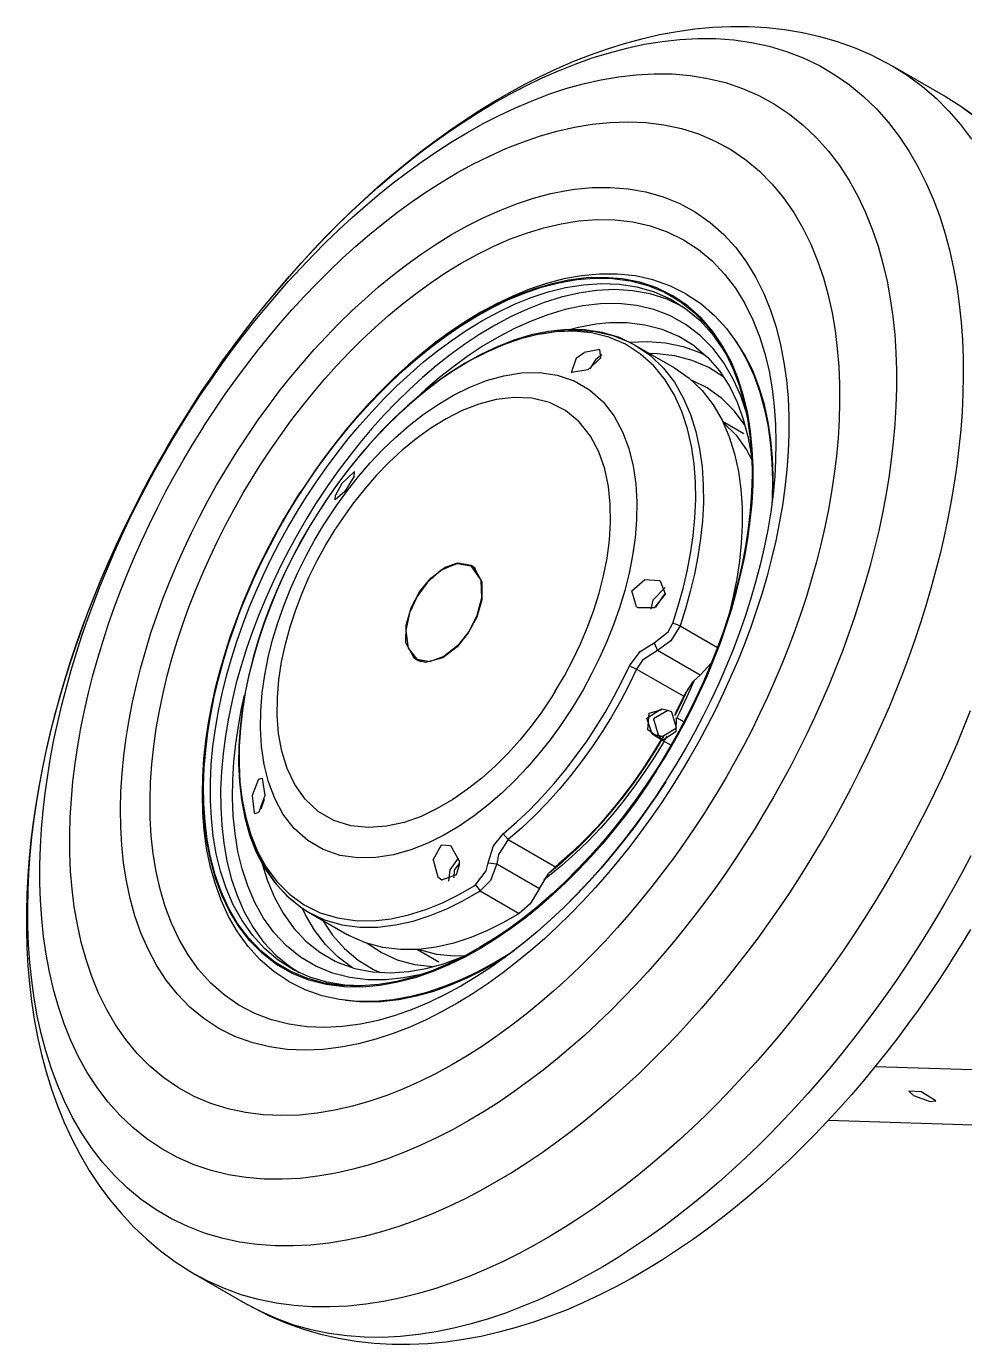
# Model space of a CAD drawing. Header units: millimetres. Extents: x -912 to 1332, y -1066 to 1362.
# Drawn here: x -912.1 to -651.2, y 598.4 to 965 of the extents above; entities that cross this region are included whole.
import ezdxf

# ---------------------------------------------------------------- set-up
doc = ezdxf.new("R2010")
doc.units = ezdxf.units.MM
doc.layers.add('IsoView', color=7, linetype='CONTINUOUS')

msp = doc.modelspace()

# ---------------------------------------------------------------- linework, layer by layer
at = {"layer": 'IsoView'}
for p, q in [((-671.17, 953.92), (-656.53, 945.46)), ((-742.7, 876.28), (-731.89, 870.04)), ((-718.53, 855.22), (-712.58, 851.79)), ((-788.53, 814.98), (-787.47, 814.37)), ((-730.36, 798.31), (-719.92, 792.28)), ((-803.53, 789), (-802.47, 788.39)), ((-724.76, 784.59), (-736.59, 791.42)), ((-742.44, 786.26), (-729.33, 778.69)), ((-778.14, 738.87), (-765.02, 731.29)), ((-781.29, 732.07), (-769.46, 725.23)), ((-785.92, 724.53), (-775.12, 718.29)), ((-833.7, 718.66), (-822.89, 712.42)), ((-803.38, 708.26), (-797.43, 704.82)), ((-583.32, 672.61), (-676.13, 675.66)), ((-638.84, 659.03), (-689.18, 660.69)), ((-865.17, 617.9), (-850.53, 609.44))]:
    msp.add_line(p, q, dxfattribs=at)
for points in [[(-865.94, 859.51), (-863.21, 863.7), (-860.41, 867.84), (-857.55, 871.94), (-854.62, 875.99), (-851.62, 879.99), (-848.56, 883.95), (-845.44, 887.85), (-842.25, 891.7), (-838.99, 895.5), (-835.67, 899.24), (-832.29, 902.91), (-828.84, 906.53), (-825.32, 910.09), (-821.74, 913.57), (-818.09, 916.99), (-814.37, 920.34), (-810.59, 923.61), (-806.74, 926.8), (-802.82, 929.9), (-798.84, 932.92), (-794.78, 935.85), (-790.66, 938.68), (-786.47, 941.41), (-782.21, 944.03), (-777.89, 946.54), (-773.49, 948.92), (-769.03, 951.18), (-764.51, 953.31), (-759.92, 955.29), (-755.26, 957.11), (-750.55, 958.78), (-745.78, 960.27), (-740.95, 961.58), (-736.08, 962.7), (-731.16, 963.61), (-726.21, 964.31), (-721.24, 964.78), (-716.24, 965.01), (-711.24, 964.98), (-706.25, 964.7), (-701.28, 964.15), (-696.35, 963.32), (-691.48, 962.21), (-686.68, 960.81), (-681.97, 959.12), (-677.38, 957.15), (-672.92, 954.9), (-671.17, 953.92)], [(-865.95, 859.49), (-863.22, 863.68), (-860.42, 867.82), (-857.56, 871.92), (-854.63, 875.97), (-851.63, 879.98), (-848.57, 883.93), (-845.44, 887.83), (-842.25, 891.68), (-838.99, 895.47), (-835.67, 899.21), (-832.28, 902.88), (-828.82, 906.5), (-825.3, 910.04), (-821.71, 913.52), (-818.05, 916.93), (-814.33, 920.27), (-810.53, 923.52), (-806.67, 926.7), (-802.74, 929.79), (-798.74, 932.78), (-794.66, 935.68), (-790.52, 938.48), (-786.3, 941.16), (-782.01, 943.73), (-777.65, 946.18), (-773.22, 948.49), (-768.71, 950.66), (-764.14, 952.68), (-759.5, 954.53), (-754.78, 956.21), (-750.01, 957.69), (-745.17, 958.96), (-740.29, 960.01), (-735.35, 960.82), (-730.38, 961.37), (-725.39, 961.63), (-720.39, 961.59), (-715.41, 961.23), (-710.46, 960.53), (-705.57, 959.47), (-700.78, 958.05), (-696.11, 956.25), (-691.61, 954.09), (-687.29, 951.57), (-683.19, 948.7), (-679.34, 945.52), (-675.75, 942.05), (-672.42, 938.31), (-669.38, 934.35), (-666.6, 930.19), (-664.11, 925.86), (-661.87, 921.39), (-659.89, 916.8), (-658.15, 912.11), (-656.65, 907.34), (-655.36, 902.51), (-654.28, 897.63), (-653.4, 892.71), (-652.71, 887.75), (-652.19, 882.78), (-651.84, 877.79), (-651.65, 872.8), (-651.6, 867.8), (-651.7, 862.8), (-651.94, 857.81), (-652.3, 852.82), (-652.79, 847.84), (-653.4, 842.88), (-654.12, 837.93), (-654.95, 833), (-655.89, 828.09), (-656.93, 823.2), (-658.06, 818.33), (-659.29, 813.48), (-660.62, 808.66), (-662.03, 803.87), (-663.53, 799.1), (-665.11, 794.35), (-666.78, 789.64), (-668.52, 784.96), (-670.35, 780.3), (-672.25, 775.68), (-674.23, 771.09), (-676.28, 766.53), (-678.41, 762), (-680.61, 757.51), (-682.88, 753.05), (-685.22, 748.64), (-687.63, 744.25), (-690.1, 739.91), (-692.65, 735.61), (-695.26, 731.34), (-697.42, 727.93)], [(-671.17, 953.92), (-666.94, 951.25), (-662.93, 948.27), (-659.15, 945), (-655.63, 941.45), (-652.36, 937.67), (-649.35, 933.67)], [(-866.42, 858.32), (-863.69, 862.5), (-860.88, 866.64), (-858, 870.73), (-855.05, 874.76), (-852.02, 878.75), (-848.93, 882.67), (-845.76, 886.54), (-842.53, 890.35), (-839.22, 894.1), (-835.84, 897.78), (-832.38, 901.4), (-828.86, 904.94), (-825.25, 908.41), (-821.58, 911.8), (-817.83, 915.11), (-814.01, 918.33), (-810.11, 921.46), (-806.13, 924.5), (-802.08, 927.42), (-797.95, 930.24), (-793.74, 932.94), (-789.45, 935.51), (-785.09, 937.95), (-780.64, 940.24), (-776.12, 942.37), (-771.52, 944.33), (-766.85, 946.11), (-762.1, 947.68), (-757.29, 949.03), (-752.42, 950.15), (-747.49, 951), (-742.52, 951.57), (-737.53, 951.84), (-732.53, 951.77), (-727.55, 951.35), (-722.62, 950.55), (-717.76, 949.36), (-713.02, 947.77), (-708.44, 945.77), (-704.05, 943.38), (-699.9, 940.6), (-696, 937.48), (-692.38, 934.03), (-689.06, 930.29), (-686.04, 926.31), (-683.32, 922.11), (-680.9, 917.74), (-678.76, 913.22), (-676.9, 908.58), (-675.29, 903.84), (-673.93, 899.03), (-672.8, 894.16), (-671.89, 889.25), (-671.19, 884.3), (-670.67, 879.32), (-670.34, 874.34), (-670.18, 869.34), (-670.18, 864.34), (-670.33, 859.34), (-670.63, 854.35), (-671.07, 849.37), (-671.63, 844.4), (-672.33, 839.45), (-673.14, 834.52), (-674.07, 829.61), (-675.12, 824.72), (-676.26, 819.85), (-677.52, 815.01), (-678.87, 810.19), (-680.32, 805.41), (-681.86, 800.65), (-683.49, 795.93), (-685.21, 791.23), (-687.02, 786.57), (-688.91, 781.94), (-690.89, 777.35), (-692.94, 772.79), (-695.08, 768.27), (-697.3, 763.79), (-699.59, 759.35), (-701.96, 754.94), (-704.4, 750.58), (-706.92, 746.26), (-709.51, 741.98), (-712.11, 737.86)], [(-656.53, 945.46), (-652.28, 942.83), (-648.2, 939.94)], [(-656.53, 945.46), (-652.3, 942.8), (-648.28, 939.82)], [(-862.37, 854.39), (-859.63, 858.57), (-856.81, 862.7), (-853.91, 866.78), (-850.93, 870.79), (-847.87, 874.75), (-844.73, 878.64), (-841.52, 882.46), (-838.22, 886.22), (-834.84, 889.91), (-831.38, 893.52), (-827.84, 897.05), (-824.22, 900.5), (-820.51, 903.85), (-816.73, 907.12), (-812.85, 910.28), (-808.9, 913.34), (-804.86, 916.28), (-800.73, 919.1), (-796.51, 921.79), (-792.21, 924.34), (-787.82, 926.73), (-783.34, 928.95), (-778.78, 931), (-774.13, 932.84), (-769.4, 934.46), (-764.6, 935.85), (-759.73, 936.97), (-754.8, 937.79), (-749.82, 938.3), (-744.83, 938.46), (-739.83, 938.24), (-734.87, 937.62), (-729.99, 936.57), (-725.22, 935.07), (-720.62, 933.12), (-716.23, 930.72), (-712.1, 927.91), (-708.26, 924.71), (-704.74, 921.16), (-701.56, 917.3), (-698.71, 913.2), (-696.19, 908.88), (-693.99, 904.39), (-692.1, 899.76), (-690.5, 895.03), (-689.16, 890.21), (-688.09, 885.33), (-687.25, 880.4), (-686.63, 875.44), (-686.22, 870.45), (-686.01, 865.46), (-685.97, 860.46), (-686.11, 855.46), (-686.42, 850.47), (-686.87, 845.49), (-687.47, 840.53), (-688.21, 835.58), (-689.08, 830.66), (-690.08, 825.76), (-691.19, 820.89), (-692.43, 816.04), (-693.77, 811.22), (-695.22, 806.44), (-696.78, 801.69), (-698.43, 796.97), (-700.19, 792.29), (-702.04, 787.64), (-703.98, 783.04), (-706.01, 778.47), (-708.13, 773.94), (-710.34, 769.46), (-712.64, 765.01), (-715.02, 760.62), (-717.48, 756.27), (-720.03, 751.96), (-722.66, 747.71), (-723.67, 746.12)], [(-853.23, 847.26), (-850.49, 851.44), (-847.65, 855.55), (-844.72, 859.6), (-841.7, 863.59), (-838.58, 867.5), (-835.38, 871.34), (-832.08, 875.1), (-828.69, 878.77), (-825.21, 882.36), (-821.63, 885.85), (-817.96, 889.25), (-814.2, 892.54), (-810.33, 895.71), (-806.37, 898.76), (-802.31, 901.68), (-798.16, 904.46), (-793.9, 907.08), (-789.54, 909.52), (-785.07, 911.78), (-780.51, 913.83), (-775.86, 915.65), (-771.11, 917.21), (-766.28, 918.49), (-761.37, 919.44), (-759.75, 919.68)], [(-759.75, 919.68), (-754.77, 920.16), (-749.77, 920.23), (-744.79, 919.85), (-739.86, 918.99), (-735.06, 917.62), (-730.43, 915.74), (-726.04, 913.34), (-721.96, 910.47), (-718.22, 907.15), (-714.85, 903.46), (-711.87, 899.44), (-709.28, 895.17), (-707.05, 890.7), (-705.18, 886.06), (-703.64, 881.31), (-702.4, 876.46), (-701.45, 871.55), (-700.76, 866.6), (-700.32, 861.62), (-700.1, 856.63), (-700.09, 851.63), (-700.28, 846.63), (-700.65, 841.65), (-701.19, 836.67), (-701.89, 831.72), (-702.75, 826.8), (-703.75, 821.9), (-704.89, 817.03), (-706.16, 812.2), (-707.56, 807.4), (-709.08, 802.63), (-710.71, 797.91), (-712.46, 793.22), (-714.32, 788.58), (-716.29, 783.99), (-718.36, 779.43), (-720.53, 774.93), (-722.8, 770.48), (-725.17, 766.07), (-727.63, 761.72), (-730.19, 757.43), (-732.81, 753.25)], [(-847.1, 842.94), (-844.35, 847.11), (-841.5, 851.22), (-838.56, 855.26), (-835.51, 859.23), (-832.37, 863.12), (-829.13, 866.93), (-825.79, 870.65), (-822.36, 874.28), (-818.82, 877.82), (-815.18, 881.25), (-811.45, 884.57), (-807.6, 887.77), (-803.66, 890.84), (-799.61, 893.77), (-795.45, 896.55), (-791.19, 899.16), (-786.81, 901.58), (-782.33, 903.8), (-777.75, 905.79), (-773.06, 907.53), (-768.28, 908.99), (-763.41, 910.12), (-758.47, 910.89), (-753.49, 911.27), (-748.49, 911.19), (-743.52, 910.62), (-738.65, 909.52), (-733.93, 907.88), (-729.44, 905.68), (-725.25, 902.96), (-721.42, 899.75), (-717.98, 896.12), (-714.96, 892.15), (-712.34, 887.89), (-710.12, 883.41), (-708.28, 878.76), (-706.78, 873.99), (-705.61, 869.13), (-704.74, 864.21), (-704.14, 859.25), (-703.79, 854.26), (-703.68, 849.26), (-703.78, 844.26), (-704.03, 839.87)], [(-728.72, 890.65), (-733.2, 892.87), (-737.91, 894.52), (-742.79, 895.59), (-747.76, 896.11), (-752.76, 896.11), (-757.74, 895.65), (-762.66, 894.76), (-767.49, 893.5), (-772.23, 891.9), (-776.86, 890.01), (-781.37, 887.86), (-785.77, 885.48), (-790.04, 882.89), (-794.2, 880.11), (-798.23, 877.16), (-802.15, 874.05), (-805.96, 870.8), (-809.64, 867.43), (-813.22, 863.93), (-816.68, 860.32), (-820.03, 856.61), (-823.26, 852.8), (-826.39, 848.9), (-829.41, 844.91), (-832.31, 840.84), (-835.11, 836.7), (-836.06, 835.23)], [(-736.96, 757.82), (-734.32, 762.06), (-731.79, 766.37), (-729.37, 770.75), (-727.08, 775.2), (-724.91, 779.7), (-722.86, 784.26), (-720.94, 788.88), (-719.15, 793.54), (-717.49, 798.26), (-715.98, 803.03), (-714.62, 807.84), (-713.41, 812.69), (-712.37, 817.58), (-711.5, 822.5), (-710.82, 827.46), (-710.34, 832.43), (-710.07, 837.43), (-710.04, 842.43), (-710.26, 847.42), (-710.75, 852.4), (-711.55, 857.33), (-712.69, 862.2), (-714.18, 866.97), (-716.08, 871.59), (-718.42, 876.01), (-721.21, 880.16), (-724.47, 883.94), (-728.18, 887.28), (-732.32, 890.09), (-736.8, 892.29), (-741.54, 893.87), (-746.44, 894.83), (-751.43, 895.2), (-756.42, 895.04), (-761.38, 894.39), (-766.26, 893.32), (-771.05, 891.89), (-775.73, 890.12), (-780.29, 888.08), (-784.73, 885.78), (-789.05, 883.26), (-793.25, 880.55), (-797.32, 877.65), (-801.28, 874.59), (-805.11, 871.38), (-808.83, 868.04), (-812.44, 864.58), (-815.92, 861), (-819.3, 857.31), (-822.57, 853.52), (-825.72, 849.64), (-828.76, 845.67), (-831.69, 841.62), (-834.51, 837.49), (-836.03, 835.16)], [(-836, 835.11), (-833.24, 839.28), (-830.37, 843.38), (-827.39, 847.39), (-824.3, 851.32), (-821.1, 855.16), (-817.78, 858.9), (-814.35, 862.54), (-810.81, 866.07), (-807.15, 869.48), (-803.38, 872.76), (-799.49, 875.9), (-795.47, 878.88), (-791.34, 881.69), (-787.09, 884.32), (-782.71, 886.73), (-778.21, 888.91), (-773.59, 890.82), (-768.86, 892.43), (-764.02, 893.69), (-759.1, 894.56), (-754.12, 894.97), (-749.12, 894.88), (-744.17, 894.22), (-739.33, 892.95), (-734.71, 891.04), (-730.4, 888.53), (-726.47, 885.44), (-722.99, 881.86), (-719.97, 877.87), (-717.74, 874.17)], [(-834.33, 834.07), (-831.57, 838.24), (-828.7, 842.33), (-825.72, 846.34), (-822.62, 850.27), (-819.41, 854.11), (-816.09, 857.84), (-812.66, 861.48), (-809.11, 865), (-805.44, 868.4), (-801.66, 871.67), (-797.76, 874.79), (-793.74, 877.76), (-789.59, 880.56), (-785.33, 883.16), (-780.93, 885.55), (-776.42, 887.7), (-771.78, 889.57), (-767.04, 891.14), (-762.18, 892.34), (-757.25, 893.14), (-752.26, 893.48), (-747.27, 893.29), (-742.33, 892.52), (-737.53, 891.13), (-732.96, 889.11), (-728.72, 886.47), (-724.89, 883.27), (-721.5, 879.59), (-718.6, 875.53), (-717.38, 873.49)], [(-729.4, 886.95), (-733.91, 889.09), (-738.67, 890.61), (-743.59, 891.49), (-748.58, 891.79), (-753.57, 891.55), (-758.52, 890.84), (-763.39, 889.7), (-768.16, 888.2), (-772.81, 886.39), (-777.35, 884.29), (-781.77, 881.94), (-786.06, 879.38), (-790.22, 876.61), (-794.27, 873.67), (-798.19, 870.58), (-802, 867.33), (-805.68, 863.95), (-809.25, 860.45), (-812.71, 856.84), (-816.05, 853.12), (-819.28, 849.3), (-822.39, 845.39), (-825.39, 841.39), (-828.28, 837.31), (-831.06, 833.15), (-831.52, 832.44)], [(-711.97, 857.8), (-713.59, 862.53), (-715.64, 867.08), (-718.16, 871.4), (-721.17, 875.39), (-724.66, 878.96), (-728.62, 882.01), (-732.97, 884.46), (-737.64, 886.25), (-742.5, 887.39), (-747.47, 887.9), (-752.47, 887.83), (-757.43, 887.26), (-762.32, 886.23), (-767.12, 884.81), (-771.8, 883.04), (-776.35, 880.98), (-780.78, 878.66), (-785.08, 876.11), (-789.25, 873.36), (-793.3, 870.42), (-797.21, 867.32), (-801.01, 864.06), (-803.84, 861.47)], [(-728.72, 890.65), (-724.56, 887.89), (-720.77, 884.62), (-717.4, 880.93), (-714.47, 876.89), (-711.97, 872.56), (-709.88, 868.02), (-708.19, 863.31), (-706.87, 858.49), (-705.88, 853.59), (-705.2, 848.64), (-704.81, 843.66), (-704.68, 838.66), (-704.78, 833.66), (-704.87, 831.9)], [(-742.7, 876.28), (-747.21, 878.43), (-751.99, 879.86), (-756.94, 880.6), (-761.93, 880.68), (-766.91, 880.17), (-771.8, 879.17), (-776.59, 877.72), (-781.24, 875.9), (-785.76, 873.75), (-790.13, 871.33), (-794.35, 868.66), (-798.44, 865.77), (-802.37, 862.69), (-806.17, 859.44), (-809.83, 856.03), (-813.35, 852.48), (-816.74, 848.81), (-819.99, 845.01), (-823.11, 841.1), (-826.09, 837.09), (-828.94, 832.98), (-830.65, 830.38)], [(-732.38, 799.04), (-730.85, 803.81), (-729.51, 808.62), (-728.36, 813.49), (-727.42, 818.4), (-726.69, 823.34), (-726.2, 828.32), (-725.97, 833.31), (-726.02, 838.31), (-726.4, 843.3), (-727.13, 848.24), (-728.25, 853.11), (-729.82, 857.86), (-731.88, 862.41), (-734.48, 866.68), (-737.64, 870.55), (-741.35, 873.88), (-745.56, 876.57), (-750.16, 878.53), (-755.01, 879.73), (-759.98, 880.21), (-764.97, 880.04), (-769.91, 879.3), (-774.76, 878.07), (-779.48, 876.43), (-784.06, 874.43), (-788.5, 872.13), (-792.79, 869.56), (-796.93, 866.76), (-800.93, 863.76), (-804.78, 860.58), (-808.5, 857.23), (-812.07, 853.73), (-815.51, 850.1), (-818.81, 846.35), (-821.98, 842.48), (-825.02, 838.51), (-827.92, 834.44), (-830.64, 830.34)], [(-768.85, 879.51), (-763.91, 880.3), (-758.92, 880.54), (-753.94, 880.15), (-749.07, 879.05), (-744.43, 877.2), (-742.7, 876.28)], [(-753.66, 882.16), (-758.58, 881.26), (-760.78, 880.71)], [(-726.43, 876.17), (-730.69, 878.77), (-735.3, 880.7), (-740.14, 881.94), (-745.1, 882.53), (-750.1, 882.51), (-753.66, 882.16)], [(-744.39, 877.19), (-739.4, 877.4), (-734.42, 877.01), (-729.53, 875.98), (-724.84, 874.26), (-723.09, 873.4)], [(-704.49, 835.01), (-704.43, 840), (-704.62, 845), (-705.08, 849.98), (-705.83, 854.92), (-706.91, 859.8), (-708.34, 864.59), (-710.16, 869.25), (-712.4, 873.71), (-715.09, 877.93), (-716.42, 879.67)], [(-760.5, 868.72), (-759.11, 872.86), (-757.06, 874.33)], [(-752.63, 875.15), (-757.06, 874.33)], [(-756, 869.5), (-752.39, 872.86), (-752.63, 875.15)], [(-753.82, 872.46), (-752.07, 873.73)], [(-742.7, 876.28), (-738.6, 873.44), (-734.99, 869.98), (-731.94, 866.02), (-729.45, 861.69), (-727.47, 857.1), (-725.98, 852.33), (-724.92, 847.45), (-724.24, 842.49), (-723.9, 837.51), (-723.88, 832.51), (-724.14, 827.51), (-724.65, 822.54), (-725.39, 817.6), (-726.35, 812.69), (-727.51, 807.83), (-728.86, 803.01), (-730.36, 798.31)], [(-718.16, 867.45), (-722.38, 870.12), (-726.97, 872.1), (-731.8, 873.37), (-736.76, 873.96), (-738.78, 874.02)], [(-717.74, 874.17), (-715.58, 869.66), (-713.84, 864.97), (-712.49, 860.16), (-711.5, 855.26), (-710.82, 850.31), (-710.44, 845.32), (-710.33, 840.33), (-710.46, 835.33), (-710.82, 830.34), (-711.38, 825.37), (-712.14, 820.43), (-713.08, 815.52), (-714.2, 810.65), (-715.47, 805.81), (-716.9, 801.02), (-718.47, 796.28), (-720.19, 791.58), (-722.03, 786.93), (-724.01, 782.34), (-726.12, 777.81), (-728.34, 773.33), (-730.69, 768.91), (-733.16, 764.56), (-735.74, 760.28), (-737.19, 757.98)], [(-726.43, 876.17), (-722.62, 872.94), (-719.35, 869.16), (-716.64, 864.96), (-714.46, 860.47), (-712.76, 855.77), (-711.49, 850.93), (-710.61, 846.01), (-710.4, 844.48)], [(-756, 869.5), (-760.5, 868.72)], [(-753.82, 872.46), (-755.48, 869.8)], [(-731.89, 870.04), (-727.79, 867.2), (-724.19, 863.74), (-721.14, 859.78), (-718.64, 855.45), (-716.67, 850.86), (-715.17, 846.09), (-714.11, 841.21), (-713.43, 836.25), (-713.1, 831.27), (-713.07, 826.27), (-713.33, 821.27), (-713.84, 816.3), (-714.58, 811.36), (-715.54, 806.45), (-716.61, 801.95)], [(-828.61, 827.69), (-825.82, 831.85), (-822.88, 835.89), (-819.77, 839.8), (-816.5, 843.58), (-813.07, 847.22), (-809.46, 850.68), (-805.69, 853.97), (-801.75, 857.04), (-797.63, 859.87), (-793.34, 862.43), (-788.86, 864.66), (-784.21, 866.49), (-779.4, 867.85), (-774.47, 868.64), (-769.47, 868.74), (-764.53, 868.03), (-759.81, 866.42), (-755.5, 863.9), (-751.77, 860.58), (-748.71, 856.63), (-746.33, 852.24), (-744.58, 847.56), (-743.38, 842.71), (-742.67, 837.76), (-742.38, 832.77), (-742.46, 827.77), (-742.87, 822.79), (-743.57, 817.84), (-744.54, 812.94), (-745.75, 808.09), (-747.19, 803.3), (-748.84, 798.58), (-750.69, 793.93), (-752.72, 789.37), (-754.94, 784.88), (-757.33, 780.49), (-759.72, 776.47)], [(-712.25, 854), (-715.23, 858), (-718.78, 861.52), (-722.83, 864.44), (-726.98, 866.51)], [(-765.04, 780.06), (-762.5, 784.37), (-760.15, 788.79), (-758.01, 793.3), (-756.07, 797.91), (-754.35, 802.6), (-752.86, 807.38), (-751.63, 812.22), (-750.66, 817.13), (-750.01, 822.08), (-749.69, 827.07), (-749.76, 832.07), (-750.27, 837.04), (-751.31, 841.93), (-752.95, 846.65), (-755.29, 851.06), (-758.38, 854.97), (-762.23, 858.15), (-766.69, 860.38), (-771.54, 861.59), (-776.53, 861.82), (-781.49, 861.22), (-786.32, 859.94), (-790.97, 858.12), (-795.43, 855.86), (-799.69, 853.24), (-803.74, 850.32), (-807.6, 847.15), (-811.27, 843.75), (-814.75, 840.16), (-818.04, 836.39), (-821.15, 832.48), (-824.07, 828.42), (-826.06, 825.43)], [(-865.94, 859.51), (-868.61, 855.28), (-871.21, 851.01), (-873.74, 846.7), (-876.21, 842.35), (-878.6, 837.96), (-880.93, 833.53), (-883.18, 829.07), (-885.37, 824.57), (-887.48, 820.04), (-889.52, 815.48), (-891.49, 810.88), (-893.38, 806.25), (-895.19, 801.59), (-896.93, 796.9), (-898.58, 792.18), (-900.15, 787.44), (-901.64, 782.66), (-903.04, 777.86), (-904.36, 773.04), (-905.58, 768.19), (-906.71, 763.32), (-907.74, 758.43), (-908.68, 753.52), (-909.51, 748.59), (-910.24, 743.64), (-910.85, 738.68), (-911.36, 733.71), (-911.74, 728.72), (-912, 723.73), (-912.13, 718.73), (-912.14, 713.73), (-912, 708.73), (-911.72, 703.74), (-911.28, 698.76), (-910.69, 693.79), (-909.94, 688.85), (-909.02, 683.94), (-907.91, 679.06), (-906.63, 674.23), (-905.15, 669.45), (-903.47, 664.74), (-901.58, 660.11), (-899.49, 655.57), (-897.18, 651.14), (-894.64, 646.83), (-891.89, 642.66), (-888.92, 638.64), (-885.72, 634.8), (-882.31, 631.14), (-878.68, 627.7), (-874.86, 624.48), (-870.84, 621.5), (-866.65, 618.78), (-865.17, 617.9)], [(-697.42, 727.93), (-700.15, 723.74), (-702.95, 719.6), (-705.81, 715.5), (-708.74, 711.45), (-711.74, 707.44), (-714.8, 703.49), (-717.93, 699.59), (-721.12, 695.74), (-724.38, 691.95), (-727.7, 688.21), (-731.09, 684.54), (-734.55, 680.92), (-738.07, 677.38), (-741.66, 673.9), (-745.32, 670.49), (-749.04, 667.15), (-752.84, 663.9), (-756.7, 660.72), (-760.63, 657.63), (-764.64, 654.64), (-768.71, 651.74), (-772.85, 648.94), (-777.07, 646.26), (-781.36, 643.69), (-785.72, 641.24), (-790.15, 638.93), (-794.66, 636.76), (-799.23, 634.74), (-803.88, 632.89), (-808.59, 631.22), (-813.36, 629.73), (-818.2, 628.46), (-823.08, 627.41), (-828.02, 626.6), (-832.99, 626.05), (-837.98, 625.79), (-842.98, 625.83), (-847.97, 626.19), (-852.91, 626.89), (-857.8, 627.95), (-862.59, 629.37), (-867.26, 631.17), (-871.76, 633.33), (-876.08, 635.85), (-880.18, 638.72), (-884.03, 641.9), (-887.63, 645.37), (-890.95, 649.11), (-894, 653.07), (-896.77, 657.23), (-899.27, 661.56), (-901.5, 666.03), (-903.48, 670.62), (-905.22, 675.31), (-906.72, 680.08), (-908.01, 684.91), (-909.09, 689.79), (-909.97, 694.72), (-910.66, 699.67), (-911.18, 704.64), (-911.53, 709.63), (-911.73, 714.62), (-911.77, 719.62), (-911.67, 724.62), (-911.43, 729.62), (-911.07, 734.6), (-910.58, 739.58), (-909.97, 744.54), (-909.25, 749.49), (-908.42, 754.42), (-907.48, 759.33), (-906.45, 764.22), (-905.31, 769.09), (-904.08, 773.94), (-902.76, 778.76), (-901.34, 783.55), (-899.84, 788.32), (-898.26, 793.07), (-896.59, 797.78), (-894.85, 802.47), (-893.02, 807.12), (-891.12, 811.74), (-889.14, 816.34), (-887.09, 820.89), (-884.96, 825.42), (-882.76, 829.91), (-880.49, 834.37), (-878.15, 838.79), (-875.75, 843.17), (-873.27, 847.51), (-870.72, 851.81), (-868.11, 856.08), (-865.95, 859.49)], [(-712.11, 737.86), (-714.84, 733.67), (-717.65, 729.53), (-720.53, 725.45), (-723.48, 721.41), (-726.51, 717.43), (-729.6, 713.5), (-732.77, 709.63), (-736, 705.82), (-739.31, 702.07), (-742.69, 698.39), (-746.15, 694.77), (-749.68, 691.23), (-753.28, 687.76), (-756.95, 684.37), (-760.7, 681.06), (-764.52, 677.84), (-768.42, 674.71), (-772.4, 671.68), (-776.45, 668.75), (-780.58, 665.93), (-784.79, 663.23), (-789.08, 660.66), (-793.44, 658.22), (-797.89, 655.93), (-802.41, 653.8), (-807.01, 651.84), (-811.68, 650.07), (-816.43, 648.49), (-821.24, 647.14), (-826.11, 646.02), (-831.04, 645.17), (-836.01, 644.6), (-841, 644.33), (-846, 644.4), (-850.98, 644.82), (-855.91, 645.62), (-860.77, 646.81), (-865.51, 648.4), (-870.09, 650.4), (-874.48, 652.79), (-878.63, 655.57), (-882.53, 658.7), (-886.15, 662.15), (-889.47, 665.88), (-892.49, 669.87), (-895.21, 674.06), (-897.63, 678.44), (-899.77, 682.96), (-901.63, 687.59), (-903.24, 692.33), (-904.6, 697.14), (-905.73, 702.01), (-906.64, 706.93), (-907.34, 711.87), (-907.86, 716.85), (-908.19, 721.84), (-908.35, 726.83), (-908.35, 731.83), (-908.2, 736.83), (-907.9, 741.82), (-907.46, 746.8), (-906.9, 751.77), (-906.2, 756.72), (-905.39, 761.65), (-904.46, 766.57), (-903.41, 771.46), (-902.27, 776.32), (-901.01, 781.16), (-899.66, 785.98), (-898.21, 790.76), (-896.67, 795.52), (-895.04, 800.25), (-893.32, 804.94), (-891.51, 809.6), (-889.62, 814.23), (-887.64, 818.82), (-885.59, 823.38), (-883.45, 827.9), (-881.23, 832.38), (-878.94, 836.83), (-876.57, 841.23), (-874.13, 845.59), (-871.61, 849.91), (-869.02, 854.19), (-866.42, 858.32)], [(-723.67, 746.12), (-726.41, 741.94), (-729.23, 737.81), (-732.13, 733.73), (-735.11, 729.72), (-738.17, 725.76), (-741.31, 721.87), (-744.53, 718.05), (-747.83, 714.29), (-751.2, 710.6), (-754.66, 706.99), (-758.2, 703.46), (-761.82, 700.01), (-765.53, 696.66), (-769.32, 693.39), (-773.19, 690.23), (-777.14, 687.17), (-781.19, 684.23), (-785.31, 681.41), (-789.53, 678.72), (-793.83, 676.17), (-798.22, 673.78), (-802.7, 671.56), (-807.26, 669.51), (-811.91, 667.67), (-816.64, 666.05), (-821.44, 664.66), (-826.32, 663.55), (-831.25, 662.72), (-836.22, 662.21), (-841.22, 662.05), (-846.21, 662.27), (-851.17, 662.89), (-856.06, 663.94), (-860.82, 665.44), (-865.43, 667.39), (-869.81, 669.79), (-873.94, 672.6), (-877.78, 675.8), (-881.3, 679.35), (-884.49, 683.21), (-887.34, 687.31), (-889.85, 691.63), (-892.05, 696.12), (-893.94, 700.75), (-895.55, 705.48), (-896.88, 710.3), (-897.96, 715.18), (-898.8, 720.11), (-899.41, 725.07), (-899.82, 730.06), (-900.04, 735.05), (-900.07, 740.05), (-899.93, 745.05), (-899.63, 750.04), (-899.17, 755.02), (-898.57, 759.98), (-897.83, 764.93), (-896.96, 769.85), (-895.97, 774.75), (-894.85, 779.62), (-893.62, 784.47), (-892.27, 789.29), (-890.82, 794.07), (-889.27, 798.82), (-887.61, 803.54), (-885.86, 808.22), (-884.01, 812.87), (-882.06, 817.47), (-880.03, 822.04), (-877.91, 826.57), (-875.7, 831.05), (-873.4, 835.5), (-871.02, 839.89), (-868.56, 844.24), (-866.01, 848.55), (-863.38, 852.8), (-862.37, 854.39)], [(-718.31, 854.78), (-714.75, 851.28), (-711.87, 847.2), (-710.4, 844.44)], [(-732.81, 753.25), (-735.56, 749.07), (-738.39, 744.96), (-741.32, 740.91), (-744.35, 736.92), (-747.46, 733.01), (-750.66, 729.17), (-753.96, 725.41), (-757.35, 721.74), (-760.83, 718.15), (-764.41, 714.66), (-768.08, 711.26), (-771.85, 707.97), (-775.71, 704.8), (-779.67, 701.75), (-783.73, 698.83), (-787.89, 696.05), (-792.15, 693.44), (-796.51, 690.99), (-800.97, 688.73), (-805.53, 686.68), (-810.18, 684.86), (-814.93, 683.3), (-819.77, 682.02), (-824.67, 681.07), (-829.64, 680.46), (-834.63, 680.26), (-839.62, 680.48), (-844.57, 681.18), (-849.42, 682.38), (-854.12, 684.09), (-858.59, 686.32), (-862.78, 689.05), (-866.64, 692.23), (-870.13, 695.8), (-873.24, 699.72), (-875.96, 703.91), (-878.3, 708.32), (-880.29, 712.91), (-881.93, 717.63), (-883.27, 722.45), (-884.31, 727.34), (-885.08, 732.28), (-885.6, 737.25), (-885.89, 742.24), (-885.97, 747.24), (-885.85, 752.24), (-885.54, 757.23), (-885.05, 762.21), (-884.4, 767.16), (-883.59, 772.1), (-882.64, 777.01), (-881.54, 781.88), (-880.31, 786.73), (-878.96, 791.54), (-877.48, 796.32), (-875.88, 801.06), (-874.17, 805.75), (-872.34, 810.41), (-870.41, 815.02), (-868.38, 819.59), (-866.24, 824.11), (-864, 828.58), (-861.66, 833), (-859.23, 837.37), (-856.7, 841.68), (-854.08, 845.93), (-853.23, 847.26)], [(-782.84, 703.38), (-787.02, 700.64), (-791.31, 698.08), (-795.71, 695.7), (-800.22, 693.53), (-804.83, 691.6), (-809.54, 689.93), (-814.34, 688.55), (-819.23, 687.5), (-824.18, 686.82), (-829.18, 686.56), (-834.17, 686.75), (-839.12, 687.45), (-843.96, 688.68), (-848.63, 690.46), (-853.05, 692.79), (-857.16, 695.64), (-860.89, 698.95), (-864.23, 702.67), (-867.16, 706.73), (-869.67, 711.04), (-871.8, 715.57), (-873.55, 720.25), (-874.97, 725.05), (-876.06, 729.92), (-876.87, 734.86), (-877.4, 739.83), (-877.69, 744.82), (-877.75, 749.82), (-877.6, 754.82), (-877.25, 759.8), (-876.71, 764.77), (-876.01, 769.72), (-875.14, 774.65), (-874.11, 779.54), (-872.94, 784.4), (-871.64, 789.23), (-870.19, 794.01), (-868.62, 798.76), (-866.93, 803.47), (-865.12, 808.13), (-863.19, 812.74), (-861.15, 817.3), (-859, 821.82), (-856.75, 826.28), (-854.39, 830.69), (-851.92, 835.04), (-849.36, 839.33), (-847.1, 842.94)], [(-820.96, 839.9), (-823.58, 835.65), (-826.25, 833.31)], [(-820.86, 841.16), (-824.38, 837.83), (-826.16, 834.58)], [(-820.96, 839.9), (-820.86, 841.16)], [(-704.03, 839.87), (-704.5, 834.9), (-705.15, 829.94), (-705.97, 825.01), (-706.95, 820.1), (-708.07, 815.23), (-709.34, 810.4), (-710.75, 805.6), (-712.28, 800.84), (-713.94, 796.12), (-715.71, 791.45), (-717.6, 786.82), (-719.61, 782.24), (-721.72, 777.71), (-723.94, 773.23), (-726.26, 768.8), (-728.69, 764.43), (-731.22, 760.11), (-733.85, 755.86), (-734.47, 754.88)], [(-839.16, 699.37), (-843.32, 702.14), (-847.1, 705.4), (-850.47, 709.09), (-853.41, 713.13), (-855.91, 717.46), (-857.99, 722), (-859.68, 726.71), (-861.01, 731.53), (-862, 736.43), (-862.67, 741.38), (-863.07, 746.36), (-863.2, 751.36), (-863.09, 756.36), (-862.76, 761.35), (-862.23, 766.32), (-861.5, 771.27), (-860.59, 776.18), (-859.5, 781.06), (-858.26, 785.91), (-856.87, 790.71), (-855.33, 795.47), (-853.65, 800.17), (-851.83, 804.83), (-849.89, 809.44), (-847.82, 813.99), (-845.62, 818.48), (-843.31, 822.92), (-840.88, 827.29), (-838.34, 831.59), (-836.06, 835.23)], [(-736.96, 757.82), (-739.71, 753.64), (-742.58, 749.55), (-745.56, 745.53), (-748.65, 741.6), (-751.85, 737.76), (-755.17, 734.02), (-758.59, 730.38), (-762.13, 726.85), (-765.79, 723.44), (-769.56, 720.15), (-773.45, 717.01), (-777.46, 714.02), (-781.58, 711.2), (-785.84, 708.57), (-790.21, 706.15), (-794.7, 703.96), (-799.32, 702.03), (-804.04, 700.41), (-808.88, 699.13), (-813.8, 698.24), (-818.77, 697.8), (-823.77, 697.86), (-828.73, 698.49), (-833.57, 699.72), (-838.21, 701.58), (-842.55, 704.06), (-846.5, 707.11), (-850.02, 710.66), (-853.08, 714.61), (-855.66, 718.89), (-857.8, 723.41), (-859.52, 728.1), (-860.85, 732.92), (-861.83, 737.82), (-862.49, 742.78), (-862.86, 747.76), (-862.97, 752.76), (-862.83, 757.76), (-862.46, 762.74), (-861.89, 767.71), (-861.13, 772.65), (-860.18, 777.56), (-859.06, 782.44), (-857.79, 787.27), (-856.36, 792.06), (-854.78, 796.81), (-853.07, 801.5), (-851.22, 806.15), (-849.24, 810.74), (-847.14, 815.27), (-844.91, 819.75), (-842.56, 824.17), (-840.1, 828.52), (-837.52, 832.8), (-836.03, 835.16)], [(-819.39, 698.1), (-824.39, 698.23), (-829.34, 698.93), (-834.16, 700.24), (-838.76, 702.19), (-843.05, 704.74), (-846.95, 707.87), (-850.41, 711.48), (-853.39, 715.48), (-855.91, 719.8), (-857.98, 724.35), (-859.64, 729.06), (-860.92, 733.9), (-861.85, 738.81), (-862.46, 743.77), (-862.79, 748.76), (-862.85, 753.76), (-862.67, 758.75), (-862.27, 763.74), (-861.67, 768.7), (-860.87, 773.64), (-859.89, 778.54), (-858.75, 783.41), (-857.44, 788.23), (-855.98, 793.02), (-854.38, 797.75), (-852.64, 802.44), (-850.77, 807.07), (-848.76, 811.66), (-846.63, 816.18), (-844.38, 820.64), (-842.01, 825.05), (-839.52, 829.38), (-836.92, 833.65), (-836, 835.11)], [(-818.62, 698.13), (-823.61, 698.35), (-828.54, 699.15), (-833.33, 700.57), (-837.89, 702.62), (-842.11, 705.29), (-845.92, 708.52), (-849.28, 712.22), (-852.17, 716.3), (-854.59, 720.67), (-856.56, 725.27), (-858.12, 730.01), (-859.31, 734.87), (-860.16, 739.8), (-860.69, 744.77), (-860.95, 749.76), (-860.94, 754.76), (-860.7, 759.75), (-860.24, 764.73), (-859.57, 769.69), (-858.72, 774.61), (-857.68, 779.5), (-856.49, 784.36), (-855.13, 789.17), (-853.62, 793.94), (-851.97, 798.66), (-850.18, 803.33), (-848.26, 807.94), (-846.21, 812.5), (-844.03, 817), (-841.73, 821.44), (-839.32, 825.82), (-836.78, 830.13), (-834.33, 834.07)], [(-831.52, 832.44), (-834.16, 828.19), (-836.69, 823.88), (-839.1, 819.49), (-841.39, 815.05), (-843.55, 810.54), (-845.59, 805.98), (-847.51, 801.36), (-849.28, 796.69), (-850.92, 791.96), (-852.42, 787.19), (-853.76, 782.38), (-854.95, 777.52), (-855.96, 772.62), (-856.8, 767.69), (-857.45, 762.74), (-857.89, 757.76), (-858.12, 752.76), (-858.1, 747.76), (-857.82, 742.77), (-857.26, 737.8), (-856.38, 732.88), (-855.16, 728.04), (-853.56, 723.3), (-851.54, 718.73), (-849.08, 714.38), (-846.15, 710.33), (-842.74, 706.67), (-838.88, 703.5), (-836.29, 701.81)], [(-826.25, 833.31), (-826.16, 834.58)], [(-830.65, 830.38), (-833.28, 826.12), (-835.78, 821.79), (-838.13, 817.38), (-840.34, 812.89), (-842.4, 808.34), (-844.31, 803.72), (-846.06, 799.04), (-847.65, 794.29), (-849.06, 789.5), (-850.28, 784.65), (-851.31, 779.76), (-852.12, 774.82), (-852.71, 769.86), (-853.05, 764.87), (-853.12, 759.87), (-852.9, 754.88), (-852.34, 749.91), (-851.41, 745), (-850.07, 740.18), (-848.28, 735.52), (-845.99, 731.08), (-843.17, 726.95), (-839.82, 723.25), (-835.95, 720.09), (-833.7, 718.66)], [(-830.64, 830.34), (-833.27, 826.09), (-835.76, 821.75), (-838.11, 817.34), (-840.32, 812.86), (-842.38, 808.3), (-844.29, 803.68), (-846.03, 798.99), (-847.61, 794.25), (-849.02, 789.45), (-850.23, 784.6), (-851.25, 779.71), (-852.06, 774.77), (-852.63, 769.81), (-852.95, 764.82), (-853, 759.82), (-852.73, 754.82), (-852.13, 749.86), (-851.15, 744.96), (-849.74, 740.17), (-847.85, 735.54), (-845.44, 731.16), (-842.47, 727.15), (-838.94, 723.61), (-834.89, 720.69), (-830.41, 718.48), (-825.63, 717.02), (-820.69, 716.3), (-815.69, 716.26), (-810.73, 716.81), (-805.84, 717.88), (-801.08, 719.39), (-796.45, 721.27), (-791.96, 723.48), (-787.62, 725.96), (-787.23, 726.2)], [(-760.8, 774.76), (-763.58, 770.6), (-766.52, 766.56), (-769.63, 762.65), (-772.9, 758.87), (-776.34, 755.23), (-779.94, 751.77), (-783.71, 748.48), (-787.65, 745.41), (-791.77, 742.58), (-796.07, 740.02), (-800.54, 737.79), (-805.19, 735.96), (-810, 734.6), (-814.93, 733.81), (-819.93, 733.71), (-824.87, 734.42), (-829.6, 736.03), (-833.91, 738.55), (-837.63, 741.87), (-840.69, 745.82), (-843.07, 750.21), (-844.83, 754.89), (-846.02, 759.74), (-846.74, 764.69), (-847.03, 769.68), (-846.95, 774.68), (-846.54, 779.66), (-845.83, 784.61), (-844.86, 789.51), (-843.65, 794.36), (-842.21, 799.15), (-840.56, 803.87), (-838.72, 808.52), (-836.68, 813.08), (-834.46, 817.57), (-832.07, 821.96), (-829.52, 826.25), (-828.61, 827.69)], [(-765.99, 778.55), (-768.79, 774.4), (-771.76, 770.38), (-774.92, 766.51), (-778.27, 762.79), (-781.8, 759.25), (-785.52, 755.91), (-789.44, 752.81), (-793.55, 749.96), (-797.86, 747.44), (-802.38, 745.29), (-807.08, 743.62), (-811.96, 742.52), (-816.94, 742.14), (-821.91, 742.63), (-826.67, 744.12), (-830.98, 746.64), (-834.62, 750.05), (-837.5, 754.12), (-839.64, 758.64), (-841.1, 763.42), (-841.98, 768.34), (-842.36, 773.32), (-842.31, 778.32), (-841.9, 783.3), (-841.15, 788.24), (-840.11, 793.13), (-838.8, 797.96), (-837.24, 802.71), (-835.46, 807.38), (-833.46, 811.96), (-831.26, 816.45), (-828.86, 820.84), (-826.27, 825.11), (-826.06, 825.43)], [(-792.23, 815.62), (-796.82, 813.75), (-800.56, 810.45), (-803.48, 806.4), (-805.56, 801.86), (-806.59, 796.98), (-806, 792.06), (-803.53, 789)], [(-804.21, 789.22), (-806.57, 793.51), (-806.54, 798.48), (-805.15, 803.28), (-802.82, 807.69), (-799.67, 811.56), (-795.71, 814.58), (-792.18, 815.8)], [(-787.84, 814.76), (-785.48, 810.47), (-785.51, 805.5), (-786.9, 800.7), (-789.24, 796.29), (-792.38, 792.42), (-796.35, 789.4), (-801.12, 788.12), (-803.63, 788.83)], [(-788.53, 814.98), (-785.76, 810.98), (-785.56, 806.01), (-786.83, 801.19), (-789.09, 796.73), (-792.17, 792.81), (-796.08, 789.71), (-799.82, 788.36)], [(-792.23, 815.62), (-788.53, 814.98)], [(-792.18, 815.8), (-788.43, 815.15)], [(-787.91, 814.82), (-788.71, 815.08)], [(-788.43, 815.15), (-787.84, 814.76)], [(-788.02, 814.64), (-787.47, 814.37)], [(-787.47, 814.37), (-787.29, 814.26)], [(-742.44, 803.54), (-743.74, 807.98), (-740.12, 811.19), (-736.12, 810.84)], [(-742.14, 803.35), (-737.33, 803.34), (-734.36, 807.12), (-735.82, 810.66)], [(-736.12, 810.84), (-735.82, 810.66)], [(-734.52, 808.97), (-737.89, 805.44), (-738.5, 802.91)], [(-737.08, 803.47), (-734.45, 807.3)], [(-734.45, 807.3), (-734.34, 807.31)], [(-742.44, 803.54), (-742.14, 803.35)], [(-737.59, 793.59), (-733.68, 796.61), (-732.38, 799.04)], [(-730.36, 798.31), (-732.94, 794.07), (-736.59, 791.42)], [(-730.36, 798.31), (-732.38, 799.04)], [(-744.39, 787.18), (-741.43, 791.17), (-737.59, 793.59)], [(-737.59, 793.59), (-736.59, 791.42)], [(-803.63, 788.83), (-804.21, 789.22)], [(-803.71, 789.11), (-803.15, 788.61)], [(-803.53, 789), (-799.82, 788.36)], [(-803.08, 788.55), (-803.15, 788.61)], [(-802.47, 788.39), (-802.98, 788.73)], [(-802.28, 788.29), (-802.47, 788.39)], [(-736.59, 791.42), (-740.76, 788.74), (-742.44, 786.26)], [(-753.84, 769.92), (-751.22, 774.18), (-748.74, 778.52), (-746.42, 782.95), (-744.39, 787.18)], [(-742.44, 786.26), (-744.62, 781.76), (-746.94, 777.34), (-749.42, 773), (-752.03, 768.77)], [(-744.39, 787.18), (-742.44, 786.26)], [(-724.76, 784.59), (-721.6, 788)], [(-726.42, 783.06), (-728.43, 778.49), (-730.6, 773.98), (-731.25, 772.71)], [(-729.33, 778.69), (-726.6, 782.86), (-724.76, 784.59)], [(-802.33, 701.29), (-807.23, 700.33), (-812.21, 699.83), (-817.2, 699.85), (-822.16, 700.46), (-827, 701.7), (-831.62, 703.6), (-835.92, 706.15), (-839.8, 709.29), (-843.22, 712.93), (-846.15, 716.98), (-848.59, 721.35), (-850.57, 725.93), (-852.13, 730.69), (-853.29, 735.55), (-854.11, 740.48), (-854.6, 745.45), (-854.81, 750.45), (-854.75, 755.45), (-854.45, 760.44), (-853.92, 765.41), (-853.19, 770.36), (-852.27, 775.27), (-851.45, 779.01)], [(-765.04, 780.06), (-765.99, 778.55)], [(-729.33, 778.69), (-731.5, 774.19), (-731.82, 773.56)], [(-731.69, 773.38), (-729.49, 777.87), (-728.12, 780.88)], [(-759.72, 776.47), (-760.8, 774.76)], [(-738.08, 768.21), (-739.57, 772.56), (-735.69, 775.08), (-735.54, 775.06)], [(-735.32, 766.51), (-739.36, 769.37), (-738.91, 773.98), (-735.46, 775.04)], [(-733.79, 774.75), (-737.77, 772.39), (-736.46, 767.97), (-736.33, 767.9)], [(-733.79, 774.75), (-735.54, 775.06)], [(-735.32, 767.53), (-731.34, 769.88), (-732.65, 774.3), (-732.78, 774.38)], [(-732.78, 774.38), (-733.79, 774.75)], [(-649.64, 774.61), (-651.49, 769.97), (-653.42, 765.36), (-655.42, 760.77), (-657.49, 756.22), (-659.63, 751.7), (-661.84, 747.22), (-664.12, 742.77), (-666.46, 738.35), (-668.86, 733.97), (-671.34, 729.62), (-673.87, 725.31), (-676.47, 721.04), (-679.14, 716.81), (-679.31, 716.54)], [(-735.26, 766.48), (-731.43, 769.02), (-731.3, 772.66)], [(-731.35, 772.77), (-729.25, 771.59)], [(-731.28, 772.63), (-731.29, 772.62)], [(-779.59, 740.43), (-775.81, 743.7), (-772.17, 747.13), (-768.69, 750.72), (-765.35, 754.45), (-762.16, 758.3), (-759.12, 762.26), (-756.22, 766.33), (-753.84, 769.92)], [(-752.03, 768.77), (-754.81, 764.61), (-757.72, 760.55), (-760.78, 756.59), (-763.98, 752.75), (-767.33, 749.04), (-770.82, 745.46), (-774.46, 742.03), (-778.14, 738.87)], [(-766.69, 729.66), (-762.84, 732.84), (-759.14, 736.2), (-755.59, 739.72), (-752.18, 743.38), (-748.91, 747.16), (-745.79, 751.07), (-742.81, 755.09), (-739.98, 759.2), (-737.28, 763.42), (-735.41, 766.56)], [(-735.58, 766.66), (-738.17, 762.38), (-740.9, 758.19), (-743.77, 754.1), (-746.79, 750.12), (-749.96, 746.25), (-753.26, 742.5), (-756.71, 738.88), (-760.31, 735.41), (-764.06, 732.1), (-765.02, 731.29)], [(-737.26, 767.88), (-738.08, 768.21)], [(-738.08, 768.21), (-735.26, 766.48)], [(-737.06, 767.84), (-737.26, 767.88)], [(-735.32, 767.53), (-737.06, 767.84)], [(-736.33, 767.9), (-735.32, 767.53)], [(-735.32, 766.51), (-736.05, 767.66)], [(-735.4, 766.56), (-734.88, 767.48)], [(-735.26, 766.48), (-735.32, 766.51)], [(-735.32, 766.51), (-735.32, 766.51)], [(-735.32, 766.51), (-732.84, 765.11)], [(-734.03, 767.55), (-734.73, 766.35)], [(-734.8, 766.22), (-737.38, 761.94), (-740.11, 757.75), (-742.98, 753.66), (-746, 749.67), (-749.15, 745.79), (-752.45, 742.03), (-755.89, 738.41), (-759.48, 734.92), (-763.21, 731.6), (-767.1, 728.45), (-768.22, 727.6)], [(-847.55, 755.65), (-849.35, 751.06), (-848.79, 746.22), (-848.64, 746.11)], [(-846.6, 755.9), (-845.83, 751.13), (-847.49, 746.48), (-847.64, 746.34)], [(-847.55, 755.65), (-846.6, 755.9)], [(-737.19, 757.98), (-739.95, 753.81), (-742.81, 749.71), (-745.79, 745.7), (-748.89, 741.77), (-752.09, 737.93), (-755.41, 734.19), (-758.83, 730.55), (-762.38, 727.02), (-766.03, 723.61), (-769.81, 720.33), (-773.7, 717.19), (-777.71, 714.21), (-781.84, 711.39), (-786.1, 708.77), (-790.48, 706.35), (-794.98, 704.17), (-799.59, 702.26), (-804.33, 700.66), (-809.16, 699.39), (-814.09, 698.53), (-819.07, 698.11), (-819.39, 698.1)], [(-734.33, 754.91), (-737.08, 750.73), (-739.93, 746.62), (-742.87, 742.58), (-745.92, 738.62), (-749.06, 734.73), (-752.3, 730.92), (-755.64, 727.2), (-759.07, 723.56), (-762.61, 720.03), (-766.25, 716.6), (-769.99, 713.28), (-773.83, 710.08), (-777.77, 707.01), (-781.82, 704.08), (-782.84, 703.38)], [(-734.47, 754.88), (-737.22, 750.7), (-740.07, 746.59), (-743.01, 742.55), (-746.05, 738.58), (-749.19, 734.69), (-752.42, 730.87), (-755.76, 727.15), (-759.19, 723.51), (-762.72, 719.97), (-766.35, 716.54), (-770.09, 713.21), (-773.93, 710.01), (-777.87, 706.94), (-781.92, 704.01), (-782.84, 703.38)], [(-846.01, 750.01), (-846.94, 747.29)], [(-848.64, 746.11), (-847.64, 746.34)], [(-849.57, 739.7), (-847.79, 735.03), (-845.5, 730.58), (-842.67, 726.47), (-839.28, 722.8), (-835.36, 719.7), (-833.7, 718.66)], [(-799.02, 733.18), (-796.68, 737.34), (-794.21, 737.16)], [(-794.21, 737.16), (-791.82, 732.96), (-791.8, 731.55)], [(-783.69, 732.38), (-782.22, 737.13), (-779.59, 740.43)], [(-778.14, 738.87), (-780.8, 734.72), (-781.29, 732.07)], [(-778.14, 738.87), (-779.59, 740.43)], [(-794.29, 730.45), (-791.93, 733.61)], [(-649.47, 734.31), (-651.81, 729.89), (-654.22, 725.51), (-656.69, 721.16), (-659.23, 716.85), (-661.83, 712.58), (-664.49, 708.35), (-664.66, 708.08)], [(-846.58, 732.1), (-845.09, 727.33), (-843.17, 722.72), (-840.77, 718.33), (-837.87, 714.26), (-834.46, 710.61), (-830.56, 707.49), (-826.24, 704.98), (-825.47, 704.62)], [(-799.02, 733.18), (-797.67, 728.49), (-796.64, 727.59)], [(-796.64, 727.59), (-792.49, 729.14), (-791.8, 731.55)], [(-794.69, 727.27), (-794.29, 730.45)], [(-793.21, 728.15), (-793.08, 730.29)], [(-793.08, 730.29), (-791.78, 732.07)], [(-787.23, 726.2), (-784.25, 730.1), (-783.69, 732.38)], [(-781.29, 732.07), (-783.08, 727.43), (-785.92, 724.53)], [(-783.69, 732.38), (-781.29, 732.07)], [(-769.46, 725.23), (-766.85, 729.48), (-765.02, 731.29)], [(-787.23, 726.2), (-785.92, 724.53)], [(-833.7, 718.66), (-829.19, 716.53), (-824.39, 715.14), (-819.44, 714.48), (-814.44, 714.48), (-809.48, 715.07), (-804.6, 716.16), (-799.84, 717.68), (-795.21, 719.57), (-790.72, 721.77), (-786.38, 724.25), (-785.92, 724.53)], [(-769.46, 725.23), (-772.07, 720.99), (-775.12, 718.29)], [(-821.41, 703.12), (-825.42, 706.09), (-828.96, 709.62), (-831.98, 713.6), (-834.49, 717.92), (-835.33, 719.67)], [(-679.31, 716.54), (-682.04, 712.35), (-684.83, 708.2), (-687.69, 704.1), (-690.61, 700.04), (-693.59, 696.02), (-696.63, 692.06), (-699.73, 688.14), (-702.9, 684.27), (-706.13, 680.45), (-709.42, 676.69), (-712.78, 672.98), (-716.19, 669.33), (-719.67, 665.74), (-723.21, 662.21), (-726.82, 658.75), (-730.49, 655.35), (-734.23, 652.03), (-738.03, 648.78), (-741.9, 645.61), (-745.83, 642.52), (-749.83, 639.52), (-753.89, 636.61), (-758.03, 633.8), (-762.23, 631.09), (-766.5, 628.49), (-770.83, 626), (-775.24, 623.64), (-779.71, 621.4), (-784.26, 619.31), (-788.86, 617.37), (-793.54, 615.59), (-798.27, 613.99), (-803.07, 612.57), (-807.92, 611.35), (-812.81, 610.36), (-817.75, 609.59), (-822.73, 609.07), (-827.72, 608.83), (-832.72, 608.87), (-837.71, 609.22), (-842.66, 609.89), (-847.56, 610.89), (-852.37, 612.24), (-857.07, 613.95), (-861.63, 616), (-865.17, 617.9)], [(-829.78, 716.4), (-827.01, 712.25), (-823.7, 708.5), (-819.88, 705.28), (-815.62, 702.68), (-813.78, 701.82)], [(-775.12, 718.29), (-779.44, 715.79), (-783.91, 713.55), (-788.52, 711.63), (-793.27, 710.06), (-798.14, 708.92), (-803.09, 708.28), (-808.09, 708.21), (-813.05, 708.8), (-817.87, 710.1), (-822.43, 712.16), (-822.89, 712.42)], [(-649.61, 713.83), (-652.18, 709.55), (-654.83, 705.3), (-655.75, 703.85)], [(-664.66, 708.08), (-667.39, 703.89), (-670.19, 699.75), (-673.04, 695.64), (-675.96, 691.58), (-678.94, 687.57), (-681.99, 683.6), (-685.09, 679.68), (-688.26, 675.81), (-691.49, 672), (-694.78, 668.23), (-698.13, 664.52), (-701.55, 660.87), (-705.03, 657.28), (-708.57, 653.75), (-712.18, 650.29), (-715.85, 646.9), (-719.58, 643.57), (-723.38, 640.33), (-727.25, 637.16), (-731.18, 634.07), (-735.18, 631.07), (-739.25, 628.16), (-743.38, 625.34), (-747.58, 622.63), (-751.85, 620.03), (-756.19, 617.54), (-760.6, 615.18), (-765.07, 612.95), (-769.61, 610.86), (-774.22, 608.92), (-778.89, 607.14), (-783.63, 605.53), (-788.42, 604.12), (-793.27, 602.9), (-798.17, 601.9), (-803.11, 601.13), (-808.08, 600.62), (-813.08, 600.37), (-818.07, 600.42), (-823.06, 600.76), (-828.02, 601.43), (-832.91, 602.44), (-837.73, 603.79), (-842.43, 605.49), (-846.98, 607.54), (-850.53, 609.44)], [(-839.16, 699.37), (-834.68, 697.15), (-829.96, 695.5), (-825.08, 694.43), (-820.11, 693.91), (-815.11, 693.91), (-810.14, 694.37), (-805.22, 695.26), (-800.38, 696.52), (-795.64, 698.12), (-791.01, 700.01), (-786.5, 702.16), (-782.11, 704.54), (-777.83, 707.14), (-776.35, 708.1)], [(-799.18, 703.43), (-804.14, 704.01), (-808.96, 705.32), (-813.51, 707.38), (-817.38, 709.93)], [(-802.88, 708.29), (-798.07, 706.95), (-793.1, 706.5), (-789.97, 706.61)], [(-825.47, 704.62), (-820.77, 702.94), (-815.86, 702.01), (-810.87, 701.76), (-805.89, 702.12), (-800.96, 702.99), (-796.14, 704.31), (-791.44, 706), (-790.01, 706.59)], [(-823.5, 694.2), (-818.52, 693.74), (-813.52, 693.81), (-808.56, 694.37), (-803.66, 695.35), (-798.84, 696.71), (-794.14, 698.4), (-789.55, 700.38), (-785.07, 702.61), (-780.72, 705.07), (-778.85, 706.21)], [(-655.75, 703.85), (-658.48, 699.66), (-661.28, 695.52), (-664.15, 691.42), (-667.08, 687.37), (-670.07, 683.36), (-673.13, 679.41), (-676.26, 675.51), (-679.45, 671.66), (-682.7, 667.86), (-686.02, 664.12), (-689.41, 660.45), (-692.86, 656.83), (-696.38, 653.27), (-699.96, 649.79), (-703.61, 646.37), (-707.33, 643.02), (-711.11, 639.75), (-714.96, 636.56), (-718.88, 633.46), (-722.86, 630.44), (-726.91, 627.51), (-731.03, 624.68), (-735.22, 621.95), (-739.48, 619.33), (-743.81, 616.82), (-748.2, 614.44), (-752.66, 612.18), (-757.19, 610.05), (-761.78, 608.07), (-766.43, 606.25), (-771.15, 604.58), (-775.92, 603.09), (-780.74, 601.78), (-785.62, 600.66), (-790.53, 599.75), (-795.48, 599.05), (-800.46, 598.58), (-805.46, 598.35), (-810.45, 598.38), (-815.45, 598.66), (-820.41, 599.21), (-825.34, 600.04), (-830.22, 601.15), (-835.02, 602.55), (-839.72, 604.24), (-844.32, 606.21), (-848.78, 608.46), (-850.53, 609.44)], [(-659.19, 666.16), (-663.31, 668.66), (-666.71, 668.89)], [(-666.71, 668.89), (-665.45, 667.61)], [(-665.45, 667.61), (-660.76, 665.95), (-659.19, 666.16)]]:
    msp.add_lwpolyline(points, dxfattribs=at)

doc.saveas('drawing.dxf')
